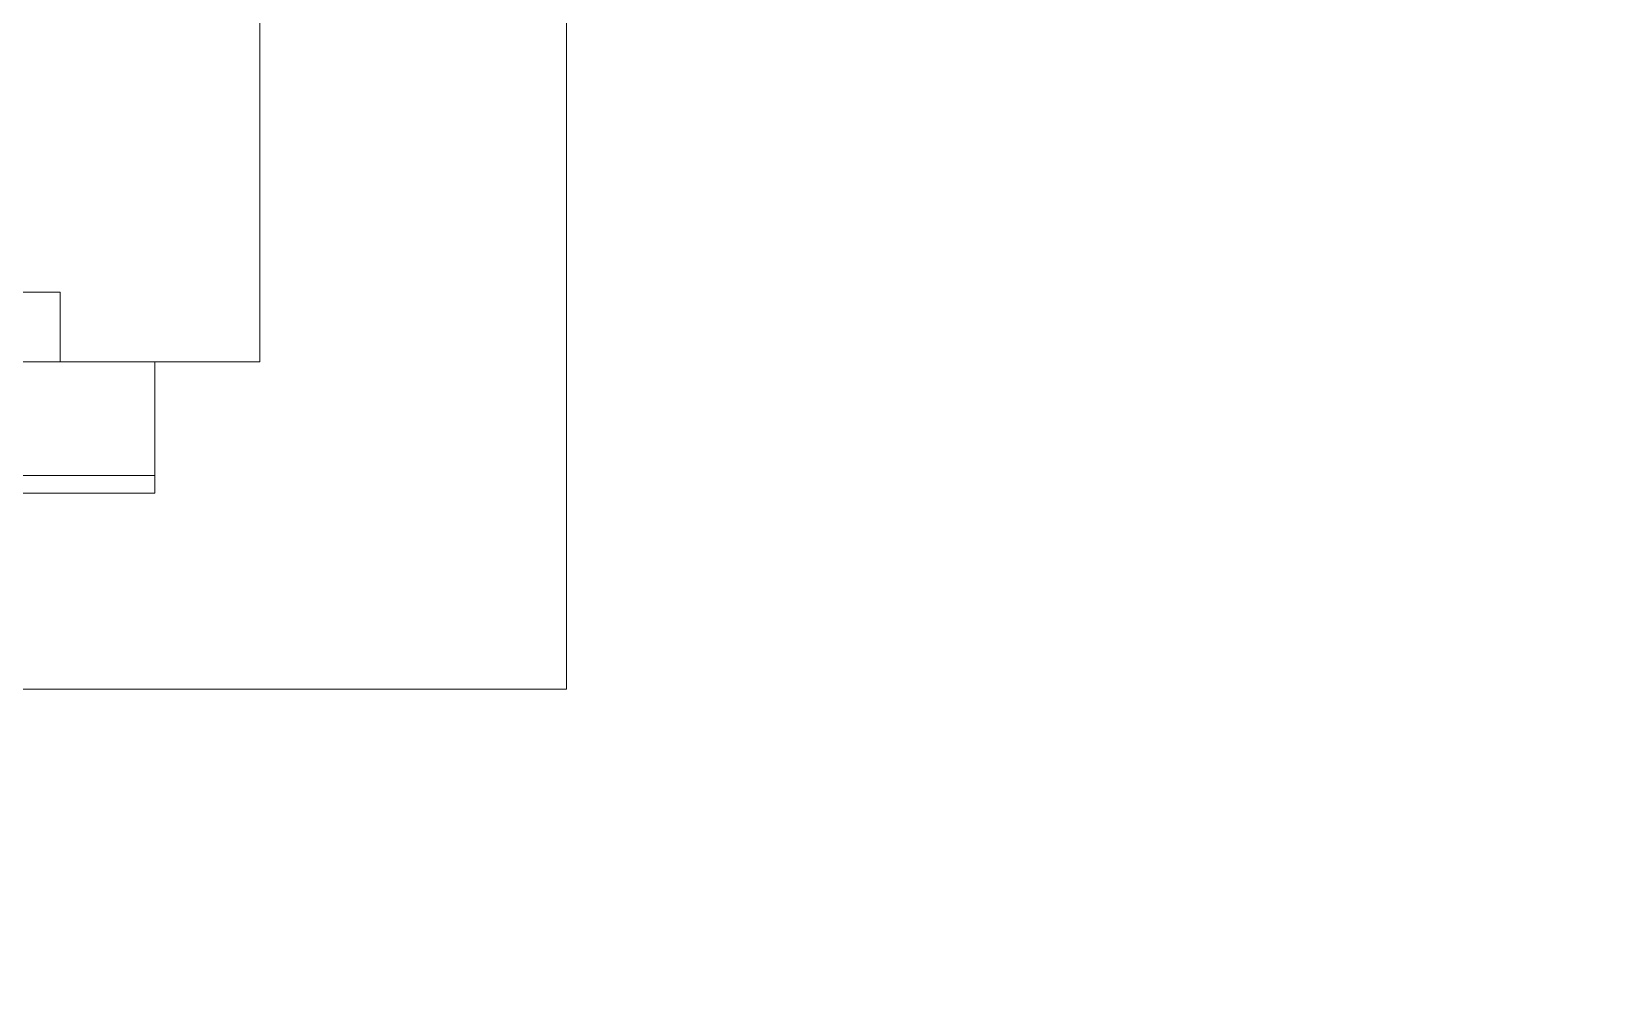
# Model space of a CAD drawing. Header units: millimetres. Extents: x -160614 to 59925, y -157025 to 0.
# Drawn here: x -46427 to -45854, y -96910 to -96564 of the extents above; entities that cross this region are included whole.
import ezdxf

# ---------------------------------------------------------------- set-up
doc = ezdxf.new("R2010")
doc.units = ezdxf.units.MM
doc.header["$LTSCALE"] = 8
doc.layers.get('0').update_dxf_attribs({"color": 9, "lineweight": 5})
for name, color, linetype, lineweight in [('72_EGR_EQP_TAG', 9, 'Continuous', 5), ('LOADING', 9, 'Continuous', 5), ('Wooden Joinery', 9, 'Continuous', 5)]:
    doc.layers.add(name, color=color, linetype=linetype, lineweight=lineweight)
doc.layers.get('0').off()
doc.layers.get('0').freeze()

# ---------------------------------------------------------------- blocks, each defined once
blk = doc.blocks.new('A$C5DAD61B4')
at = {"layer": 'Wooden Joinery'}
blk.add_arc((80, 859.06), 859.99, 272.66603, 0, dxfattribs=at)
blk = doc.blocks.new('ITPPLT2C-P')
for p, q in [((0.02286, 0.03177), (0.26184, 0.03177)), ((0.03041, 0.02557), (0.02286, 0.03177)), ((0.02286, 0), (0.02286, 0.03177)), ((0.26184, -0.00959), (0.26184, 0.03177)), ((0.03041, -0.31823), (0.03041, 0.02557)), ((0.03041, 0.02557), (0.26184, 0.02557)), ((0, 0), (0, -0.22622)), ((0.02518, 0), (0, 0)), ((0.01395, 0), (0.01395, -0.22622)), ((0.02518, 0), (0.01395, 0)), ((0.02518, -0.22622), (0.02518, 0)), ((0.0401, -0.27688), (0.0401, -0.00959)), ((0.3, -0.00959), (0.0401, -0.00959)), ((0.22741, -0.02218), (0.22741, -0.00959)), ((0.3, -0.27688), (0.3, -0.00959)), ((0.09395, -0.2515), (0.09395, -0.02218)), ((0.09395, -0.02218), (0.22741, -0.02218)), ((0.13211, -0.2515), (0.13211, -0.02218)), ((0.18945, -0.2515), (0.18945, -0.02218)), ((0.20824, -0.2515), (0.20824, -0.02218)), ((-0.0091, -0.22622), (0.02673, -0.22622)), ((-0.0091, -0.30235), (-0.0091, -0.22622)), ((-0.00872, -0.22622), (0.02363, -0.22622)), ((-0.00872, -0.30235), (-0.00872, -0.22622)), ((0, -0.22622), (0.02518, -0.22622)), ((0.01395, -0.22622), (0.02518, -0.22622)), ((0.02363, -0.22622), (0.02363, -0.30235)), ((0.02673, -0.22622), (0.02673, -0.30235)), ((0.00232, -0.24947), (0.00232, -0.23339)), ((0.00232, -0.23339), (0.00446, -0.23339)), ((0.00446, -0.23339), (0.00446, -0.24947)), ((0.00446, -0.24947), (0.00232, -0.24947)), ((0.22741, -0.2515), (0.09395, -0.2515)), ((0.22741, -0.27688), (0.22741, -0.2515)), ((0.00232, -0.27213), (0.00232, -0.25625)), ((0.00232, -0.25625), (0.00446, -0.25625)), ((0.00446, -0.25625), (0.00446, -0.27213)), ((0.13947, -0.2575), (0.19003, -0.2575)), ((0.13947, -0.26409), (0.13947, -0.2575)), ((0.19003, -0.2575), (0.19003, -0.26409)), ((0.09472, -0.2701), (0.09472, -0.26409)), ((0.09472, -0.26409), (0.13947, -0.26409)), ((0.19003, -0.26409), (0.14567, -0.26409)), ((0.14567, -0.26409), (0.14567, -0.2701)), ((0.00446, -0.27213), (0.00232, -0.27213)), ((0.14567, -0.2701), (0.09472, -0.2701)), ((0.00232, -0.29499), (0.00232, -0.2793)), ((0.00232, -0.2793), (0.00446, -0.2793)), ((0.00446, -0.2793), (0.00446, -0.29499)), ((0.3, -0.27688), (0.0401, -0.27688)), ((0.26184, -0.27688), (0.26184, -0.32462)), ((0.00446, -0.29499), (0.00232, -0.29499)), ((0.02673, -0.30235), (-0.0091, -0.30235)), ((0.02363, -0.30235), (-0.00872, -0.30235)), ((0.02286, -0.32462), (0.02286, -0.30235)), ((0.03041, -0.31823), (0.02286, -0.32462)), ((0.03041, -0.31823), (0.26184, -0.31823)), ((0.02286, -0.32462), (0.26184, -0.32462))]:
    blk.add_line(p, q)
blk = doc.blocks.new('1stF')
at = {"layer": 'LOADING', "color": 9}
for p, q in [((-46232.78, -94902.61, 0), (-46232.78, -96803.51, 0)), ((-46232.78, -96803.51, 0), (-46712.78, -96803.51, 0))]:
    blk.add_line(p, q, dxfattribs=at)
at = {"layer": 'LOADING', "color": 9, "extrusion": (-7.77425e-06, 2.55393e-17, -1), "xscale": -1000, "yscale": 999.9999999999985, "zscale": 1000}
blk.add_blockref('ITPPLT2C-P', (46644.29, -96407.64, 0.36), dxfattribs=at)
at = {"layer": 'Wooden Joinery', "color": 9, "rotation": 90.00000000000001}
blk.add_blockref('A$C5DAD61B4', (-45853.72, -97842.61, 0.1), dxfattribs=at)

msp = doc.modelspace()

# ---------------------------------------------------------------- block references
at = {"layer": '72_EGR_EQP_TAG'}
msp.add_blockref('1stF', (0, 0), dxfattribs=at)

doc.saveas('drawing.dxf')
